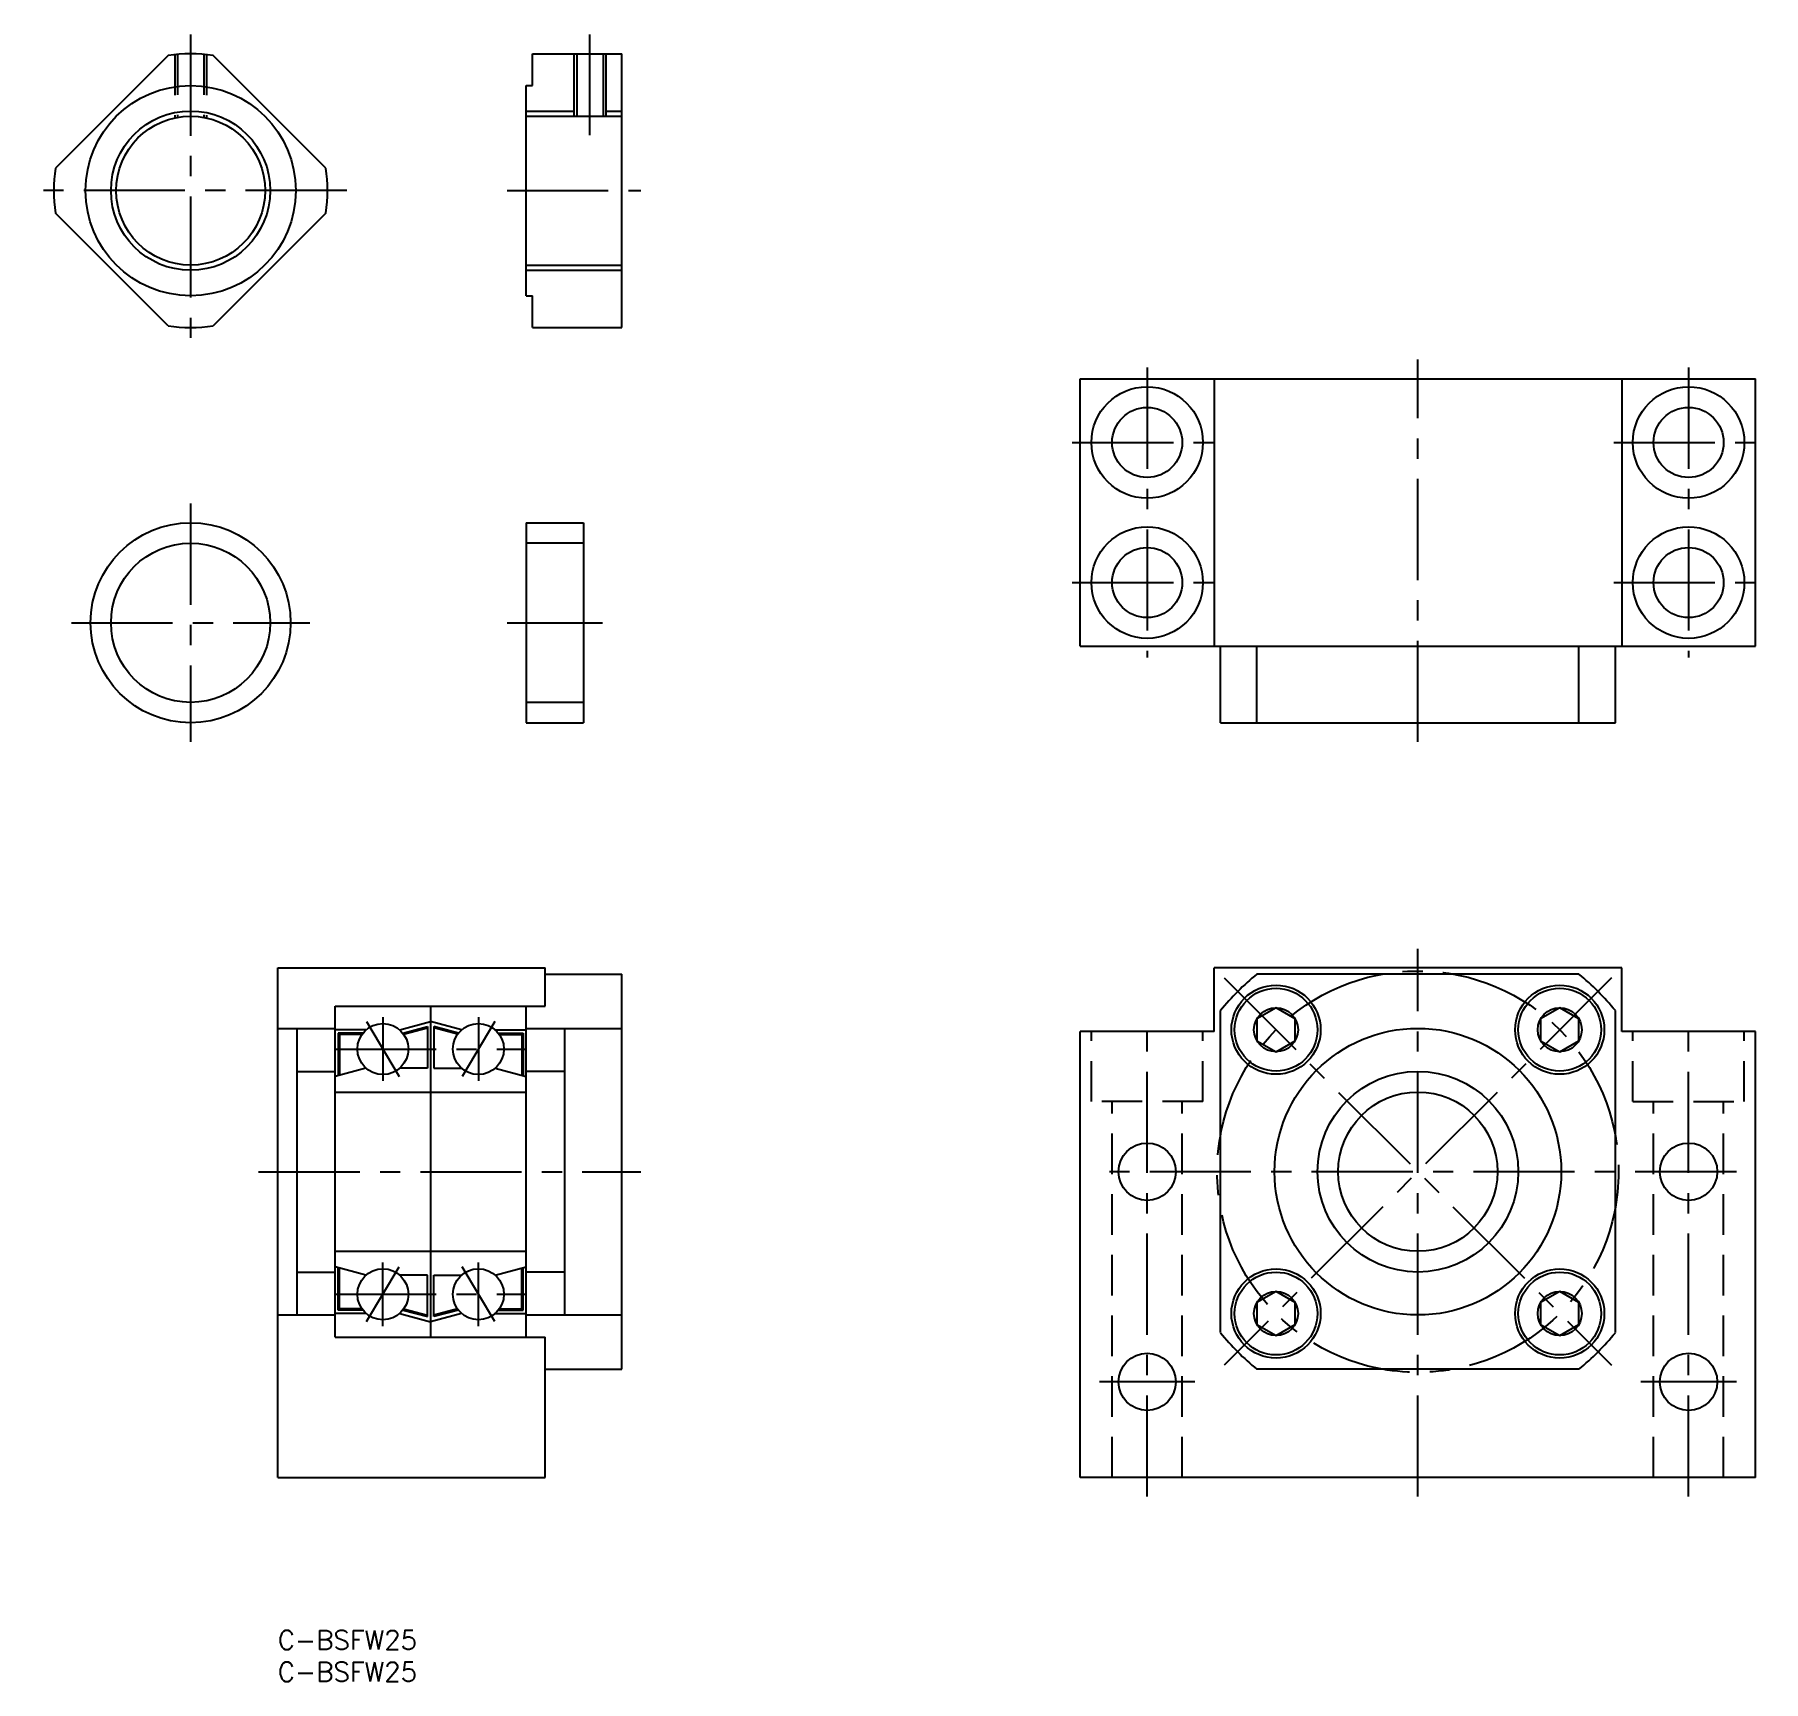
# Model space of a CAD drawing. Extents: x -3 to 268, y -8 to 251.
import ezdxf

# ---------------------------------------------------------------- set-up
doc = ezdxf.new("R2010")
doc.units = 0
doc.header["$LTSCALE"] = 0.5
doc.linetypes.add('CENTER', pattern=[50.8, 31.75, -6.35, 6.35, -6.35])
doc.linetypes.add('DASHED', pattern=[19.05, 12.7, -6.35])
for name, color, linetype in [('MSM_CENTER', 1, 'CENTER'), ('MSM_CONTINUOUS', 7, 'CONTINUOUS'), ('MSM_DASHED', 4, 'DASHED'), ('MSM_NARROW', 5, 'CONTINUOUS'), ('MSM_PART_NUMBER', 7, 'CONTINUOUS')]:
    doc.layers.add(name, color=color, linetype=linetype)
doc.styles.get("Standard").update_dxf_attribs({"font": 'txt.shx', "height": 3, "bigfont": 'bigfont.shx'})

# ---------------------------------------------------------------- blocks, each defined once
blk = doc.blocks.new('*U44')
at = {"layer": 'MSM_PART_NUMBER'}
blk.add_text('C-BSFW25', height=3, dxfattribs=at).set_placement((35.18, -3))
blk = doc.blocks.new('*U45')
at = {"layer": 'MSM_PART_NUMBER'}
blk.add_text('C-BSFW25', height=3, dxfattribs=at).set_placement((35.18, -8))

msp = doc.modelspace()

# ---------------------------------------------------------------- linework, layer by layer
at = {"layer": 'MSM_CENTER'}
for p, q in [((21.5, 250.52), (21.5, 201.52)), ((84.18, 234.71), (84.18, 250.52)), ((46, 226.02), (-3, 226.02)), ((71.18, 226.02), (92.18, 226.02)), ((171.67, 198.24), (171.67, 152.74)), ((214.17, 139.49), (214.17, 199.49)), ((256.67, 198.24), (256.67, 152.74)), ((159.92, 186.49), (183.42, 186.49)), ((244.92, 186.49), (268.42, 186.49)), ((21.5, 176.89), (21.5, 139.49)), ((159.92, 164.49), (183.42, 164.49)), ((244.92, 164.49), (268.42, 164.49)), ((2.8, 158.19), (40.2, 158.19)), ((71.18, 158.19), (86.18, 158.19)), ((214.17, 21.02), (214.17, 107.02)), ((244.57, 102.43), (183.76, 41.62)), ((183.76, 102.43), (244.57, 41.62)), ((49.11, 95.57), (54.24, 86.98)), ((51.68, 96.27), (51.68, 86.27)), ((69.24, 95.57), (64.11, 86.98)), ((66.68, 96.27), (66.68, 86.27)), ((171.67, 21.02), (171.67, 97.02)), ((256.67, 21.02), (256.67, 97.02)), ((44.18, 91.27), (74.18, 91.27)), ((32.18, 72.02), (92.18, 72.02)), ((264.17, 72.02), (164.17, 72.02)), ((49.11, 48.48), (54.24, 57.07)), ((51.68, 47.77), (51.68, 57.77)), ((69.24, 48.48), (64.11, 57.07)), ((66.68, 47.77), (66.68, 57.77)), ((44.18, 52.77), (74.18, 52.77)), ((179.17, 39.02), (164.17, 39.02)), ((264.17, 39.02), (249.17, 39.02))]:
    msp.add_line(p, q, dxfattribs=at)
msp.add_circle((214.17, 72.02), 31.5, dxfattribs=at)
at = {"layer": 'MSM_CONTINUOUS'}
for p, q in [((17.96, 247.22), (0.29, 229.56)), ((42.71, 229.56), (25.04, 247.22)), ((75.18, 247.52), (89.18, 247.52)), ((75.18, 242.52), (75.18, 247.52)), ((82.11, 247.52), (82.11, 237.71)), ((86.24, 247.52), (86.24, 237.71)), ((89.18, 204.52), (89.18, 247.52)), ((74.18, 209.52), (74.18, 242.52)), ((74.18, 242.52), (75.18, 242.52)), ((74.18, 237.71), (89.18, 237.71)), ((17.96, 204.81), (0.29, 222.48)), ((42.71, 222.48), (25.04, 204.81)), ((74.18, 214.33), (89.18, 214.33)), ((74.18, 209.52), (75.18, 209.52)), ((75.18, 204.52), (75.18, 209.52)), ((75.18, 204.52), (89.18, 204.52)), ((161.17, 154.49), (161.17, 196.49)), ((161.17, 196.49), (267.17, 196.49)), ((182.17, 196.49), (182.17, 154.49)), ((246.17, 196.49), (246.17, 154.49)), ((267.17, 154.49), (267.17, 196.49)), ((74.18, 173.89), (83.18, 173.89)), ((74.18, 173.89), (74.18, 142.49)), ((83.18, 173.89), (83.18, 142.49)), ((83.18, 170.69), (74.18, 170.69)), ((161.17, 154.49), (267.17, 154.49)), ((183.17, 142.49), (183.17, 154.49)), ((188.89, 142.49), (188.89, 154.49)), ((239.45, 142.49), (239.45, 154.49)), ((245.17, 142.49), (245.17, 154.49)), ((83.18, 145.69), (74.18, 145.69)), ((74.18, 142.49), (83.18, 142.49)), ((183.17, 142.49), (245.17, 142.49)), ((35.18, 104.02), (77.18, 104.02)), ((35.18, 24.02), (35.18, 104.02)), ((77.18, 98.02), (77.18, 104.02)), ((246.17, 104.02), (182.17, 104.02)), ((182.17, 94.02), (182.17, 104.02)), ((246.17, 94.02), (246.17, 104.02)), ((77.18, 103.02), (89.18, 103.02)), ((89.18, 41.02), (89.18, 103.02)), ((239.45, 103.02), (188.89, 103.02)), ((44.18, 98.02), (77.18, 98.02)), ((44.18, 46.02), (44.18, 98.02)), ((59.18, 98.02), (59.18, 46.02)), ((74.18, 46.02), (74.18, 98.02)), ((191.9, 97.76), (188.9, 96.03)), ((194.9, 96.03), (191.9, 97.76)), ((236.44, 97.76), (233.44, 96.03)), ((239.44, 96.03), (236.44, 97.76)), ((54.32, 94.27), (59.18, 95.58)), ((64.03, 94.27), (59.18, 95.58)), ((183.17, 46.75), (183.17, 97.3)), ((188.9, 96.03), (188.9, 92.57)), ((194.9, 92.57), (194.9, 96.03)), ((233.44, 96.03), (233.44, 92.57)), ((239.44, 92.57), (239.44, 96.03)), ((245.17, 46.75), (245.17, 97.3)), ((35.18, 94.52), (44.18, 94.52)), ((38.18, 94.52), (38.18, 49.52)), ((49.03, 94.27), (44.18, 94.27)), ((48.55, 93.77), (44.68, 93.77)), ((44.68, 93.77), (44.68, 87.11)), ((48.4, 93.57), (44.88, 93.57)), ((44.88, 93.57), (44.88, 87.16)), ((54.81, 93.76), (58.68, 94.79)), ((54.94, 93.58), (58.68, 94.58)), ((58.68, 94.79), (58.68, 88.27)), ((59.68, 94.79), (59.68, 88.27)), ((63.54, 93.76), (59.68, 94.79)), ((63.41, 93.58), (59.68, 94.58)), ((69.32, 94.27), (74.18, 94.27)), ((69.8, 93.77), (73.68, 93.77)), ((69.95, 93.57), (73.48, 93.57)), ((73.48, 93.57), (73.48, 87.16)), ((73.68, 93.77), (73.68, 87.11)), ((74.18, 94.52), (89.18, 94.52)), ((80.18, 94.52), (80.18, 49.52)), ((161.17, 24.02), (161.17, 94.02)), ((182.17, 94.02), (161.17, 94.02)), ((188.9, 92.57), (191.9, 90.83)), ((191.9, 90.83), (194.9, 92.57)), ((233.44, 92.57), (236.44, 90.83)), ((236.44, 90.83), (239.44, 92.57)), ((267.17, 94.02), (246.17, 94.02)), ((267.17, 24.02), (267.17, 94.02)), ((38.18, 87.77), (44.18, 87.77)), ((49.03, 88.27), (44.18, 86.97)), ((58.68, 88.27), (54.32, 88.27)), ((59.68, 88.27), (64.03, 88.27)), ((69.32, 88.27), (74.18, 86.97)), ((80.18, 87.77), (74.18, 87.77)), ((44.18, 84.52), (74.18, 84.52)), ((44.18, 59.52), (74.18, 59.52)), ((49.03, 55.77), (44.18, 57.08)), ((69.32, 55.77), (74.18, 57.08)), ((38.18, 56.27), (44.18, 56.27)), ((44.68, 50.27), (44.68, 56.94)), ((44.88, 50.47), (44.88, 56.89)), ((58.68, 55.77), (54.32, 55.77)), ((58.68, 49.26), (58.68, 55.77)), ((59.68, 49.26), (59.68, 55.77)), ((59.68, 55.77), (64.03, 55.77)), ((73.48, 50.47), (73.48, 56.89)), ((73.68, 50.27), (73.68, 56.94)), ((80.18, 56.27), (74.18, 56.27)), ((191.9, 53.22), (188.9, 51.48)), ((194.9, 51.48), (191.9, 53.22)), ((236.44, 53.22), (233.44, 51.48)), ((239.44, 51.48), (236.44, 53.22)), ((35.18, 49.52), (44.18, 49.52)), ((49.03, 49.77), (44.18, 49.77)), ((48.55, 50.27), (44.68, 50.27)), ((48.4, 50.47), (44.88, 50.47)), ((54.32, 49.77), (59.18, 48.47)), ((54.81, 50.29), (58.68, 49.26)), ((54.94, 50.47), (58.68, 49.47)), ((64.03, 49.77), (59.18, 48.47)), ((63.41, 50.47), (59.68, 49.47)), ((63.54, 50.29), (59.68, 49.26)), ((69.32, 49.77), (74.18, 49.77)), ((69.8, 50.27), (73.68, 50.27)), ((69.95, 50.47), (73.48, 50.47)), ((74.18, 49.52), (89.18, 49.52)), ((188.9, 51.48), (188.9, 48.02)), ((194.9, 48.02), (194.9, 51.48)), ((233.44, 51.48), (233.44, 48.02)), ((239.44, 48.02), (239.44, 51.48)), ((188.9, 48.02), (191.9, 46.29)), ((191.9, 46.29), (194.9, 48.02)), ((233.44, 48.02), (236.44, 46.29)), ((236.44, 46.29), (239.44, 48.02)), ((44.18, 46.02), (77.18, 46.02)), ((77.18, 24.02), (77.18, 46.02)), ((77.18, 41.02), (89.18, 41.02)), ((239.45, 41.02), (188.89, 41.02)), ((35.18, 24.02), (77.18, 24.02)), ((267.17, 24.02), (161.17, 24.02))]:
    msp.add_line(p, q, dxfattribs=at)
for centre, radius in [((21.5, 226.02), 16.5), ((21.5, 226.02), 11.69), ((171.67, 186.49), 8.75), ((256.67, 186.49), 8.75), ((171.67, 186.49), 5.5), ((256.67, 186.49), 5.5), ((21.5, 158.19), 15.7), ((171.67, 164.49), 8.75), ((256.67, 164.49), 8.75), ((21.5, 158.19), 12.5), ((171.67, 164.49), 5.5), ((256.67, 164.49), 5.5), ((191.9, 94.3), 7), ((191.9, 94.3), 6.5), ((236.44, 94.3), 7), ((236.44, 94.3), 6.5), ((191.9, 94.3), 3.46), ((236.44, 94.3), 3.46), ((51.68, 91.27), 4), ((66.68, 91.27), 4), ((214.17, 72.02), 22.5), ((214.17, 72.02), 15.75), ((214.17, 72.02), 12.5), ((171.67, 72.02), 4.5), ((256.67, 72.02), 4.5), ((51.68, 52.77), 4), ((66.68, 52.77), 4), ((191.9, 49.75), 7), ((191.9, 49.75), 6.5), ((236.44, 49.75), 7), ((236.44, 49.75), 6.5), ((191.9, 49.75), 3.46), ((236.44, 49.75), 3.46), ((171.67, 39.02), 4.5), ((256.67, 39.02), 4.5)]:
    msp.add_circle(centre, radius, dxfattribs=at)
for centre, radius, start, end in [((21.5, 226.02), 21.5, 80.516, 99.484), ((21.5, 226.02), 21.5, 170.516, 189.484), ((21.5, 226.02), 21.5, 350.516, 9.484), ((21.5, 226.02), 21.5, 260.516, 279.484), ((214.17, 72.02), 40, 129.195, 140.805), ((214.17, 72.02), 40, 39.195, 50.805), ((214.17, 72.02), 40, 219.195, 230.805), ((214.17, 72.02), 40, 309.195, 320.805)]:
    msp.add_arc(centre, radius, start, end, dxfattribs=at)
at = {"layer": 'MSM_DASHED'}
for p, q in [((19, 247.37), (19, 237.44)), ((19.43, 247.42), (19.43, 237.52)), ((23.57, 247.42), (23.57, 237.52)), ((24, 247.37), (24, 237.44)), ((162.92, 83.02), (162.92, 94.02)), ((180.42, 83.02), (180.42, 94.02)), ((247.92, 83.02), (247.92, 94.02)), ((265.42, 83.02), (265.42, 94.02)), ((180.42, 83.02), (162.92, 83.02)), ((166.17, 24.02), (166.17, 83.02)), ((177.17, 24.02), (177.17, 83.02)), ((247.92, 83.02), (265.42, 83.02)), ((251.17, 24.02), (251.17, 83.02)), ((262.17, 24.02), (262.17, 83.02))]:
    msp.add_line(p, q, dxfattribs=at)
at = {"layer": 'MSM_NARROW'}
for p, q in [((81.68, 247.52), (81.68, 237.71)), ((86.68, 247.52), (86.68, 237.71)), ((74.18, 238.52), (81.68, 238.52)), ((86.68, 238.52), (89.18, 238.52)), ((74.18, 213.52), (89.18, 213.52))]:
    msp.add_line(p, q, dxfattribs=at)
msp.add_circle((21.5, 226.02), 12.5, dxfattribs=at)

# ---------------------------------------------------------------- block references
at = {"layer": 'MSM_CONTINUOUS'}
for name in ['*U44', '*U45']:
    msp.add_blockref(name, (0, 0), dxfattribs=at)

doc.saveas('drawing.dxf')
